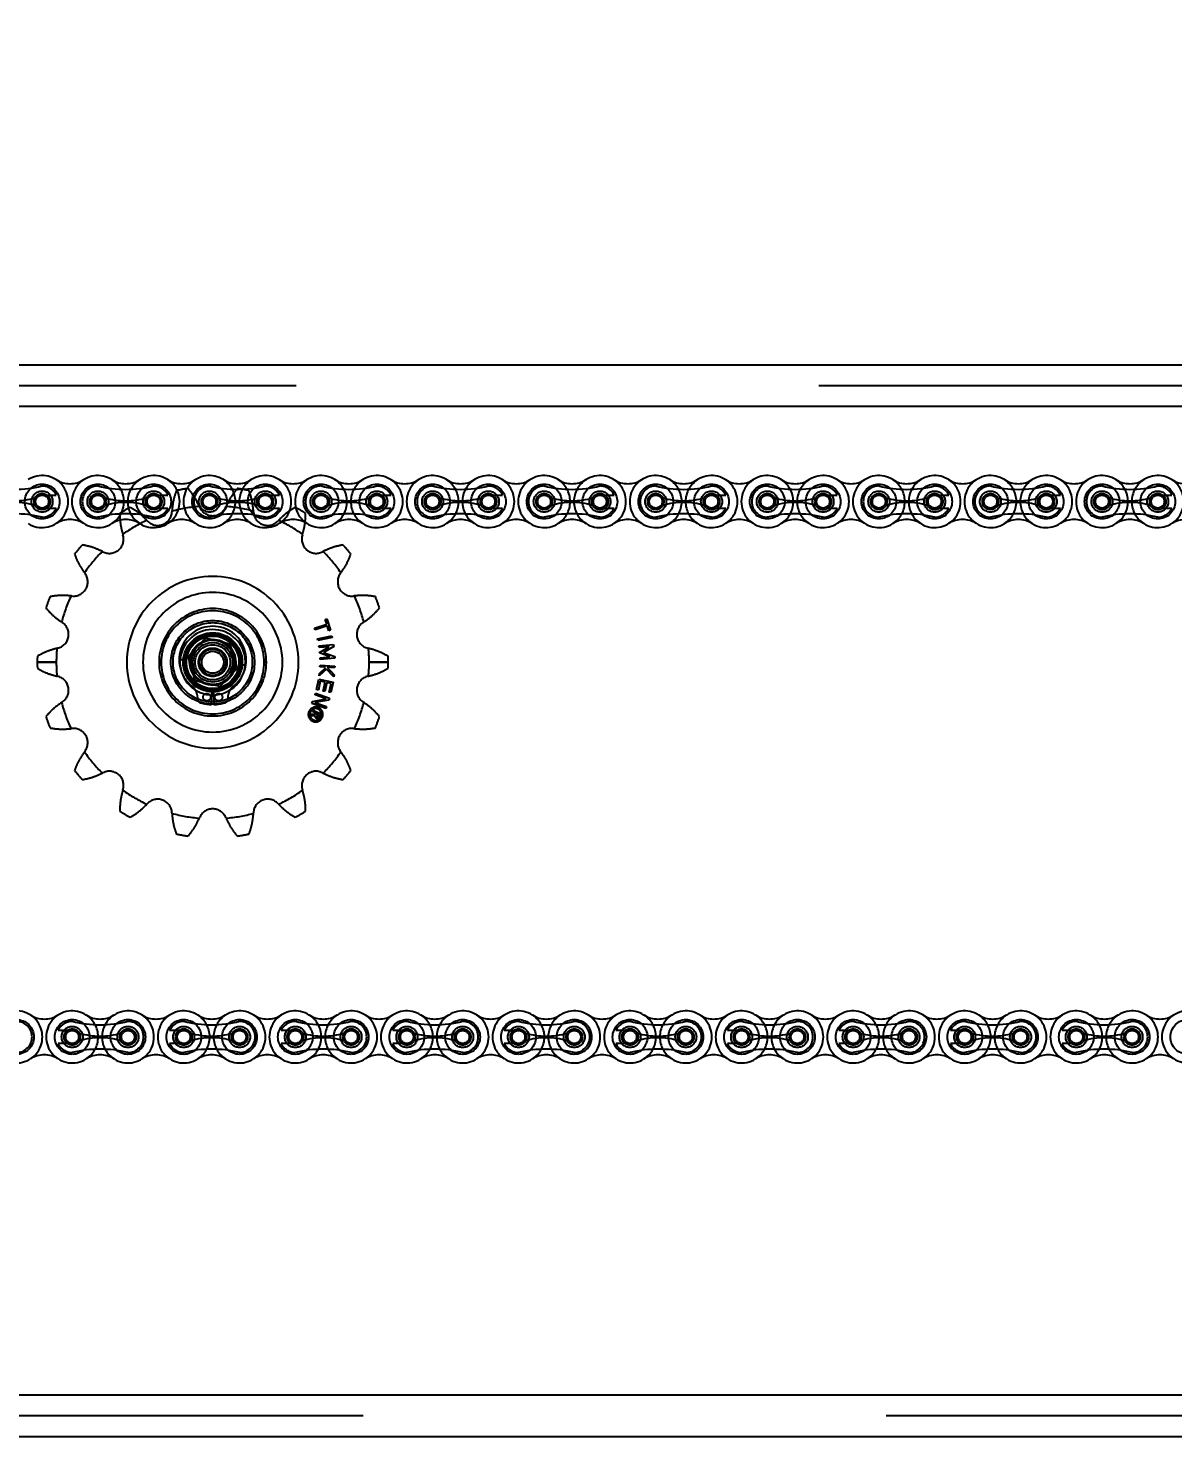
# Model space of a CAD drawing. Header units: metres. Extents: x 0 to 63075, y 0 to 44550.
# Drawn here: x 38460 to 38720.6, y 35022.3 to 35342.9 of the extents above; entities that cross this region are included whole.
import ezdxf

# ---------------------------------------------------------------- set-up
doc = ezdxf.new("R2010")
doc.units = ezdxf.units.M
doc.header["$LTSCALE"] = 75
doc.linetypes.add('HIDDEN2', pattern=[4.7625, 3.175, -1.5875])
for name, color, linetype in [('18_COTAS', 7, 'Continuous'), ('SDM', 7, 'Continuous'), ('SL4', 4, 'Continuous'), ('ST1', 7, 'HIDDEN2')]:
    doc.layers.add(name, color=color, linetype=linetype)
doc.styles.add('ROMANS', font='ROMANS.SHX')
doc.dimstyles.new('75___1-75', dxfattribs={"dimscale": 75, "dimtxt": 2.5, "dimasz": 2, "dimexe": 1.5, "dimexo": 1, "dimgap": 0.5, "dimtad": 1, "dimdec": 0, "dimzin": 12, "dimtxsty": 'ROMANS', "dimcen": 0, "dimclrd": 256, "dimclre": 256, "dimclrt": 3, "dimazin": 3, "dimtfac": 1, "dimtdec": 0, "dimtmove": 0, "dimatfit": 0, "dimfxl": 1, "dimlwd": -1, "dimlwe": -1, "dimarcsym": 0})

# ---------------------------------------------------------------- blocks, each defined once
blk = doc.blocks.new('*D31')
at = {"layer": 'Defpoints', "color": 0, "transparency": 16777216}
for p in [(37273.13, 35690.51), (37273.13, 35271.03), (41947.61, 35271.03)]:
    blk.add_point(p, dxfattribs=at)
at = {"layer": 'SDM', "transparency": 16777216}
for p, q in [((37273.13, 35346.03), (37273.13, 35803.01)), ((41947.61, 35346.03), (41947.61, 35803.01)), ((41797.61, 35690.51), (37423.13, 35690.51))]:
    blk.add_line(p, q, dxfattribs=at)
for points in [[(37423.13, 35715.51), (37423.13, 35665.51), (37273.13, 35690.51)], [(41797.61, 35715.51), (41797.61, 35665.51), (41947.61, 35690.51)]]:
    blk.add_solid(points, dxfattribs=at)
at = {"layer": 'SDM', "color": 3, "transparency": 16777216, "insert": (39610.37, 35821.76), "char_height": 187.5, "attachment_point": 5, "style": 'ROMANS'}
blk.add_mtext('4674', dxfattribs=at)
blk = doc.blocks.new('*D32')
at = {"layer": '18_COTAS', "transparency": 16777216}
for p, q in [((37273.13, 35346.03), (37273.13, 36814.27)), ((39025.01, 36776.77), (39025.01, 36814.27)), ((37423.13, 36701.77), (38875.01, 36701.77))]:
    blk.add_line(p, q, dxfattribs=at)
for points in [[(37423.13, 36726.77), (37423.13, 36676.77), (37273.13, 36701.77)], [(38875.01, 36726.77), (38875.01, 36676.77), (39025.01, 36701.77)]]:
    blk.add_solid(points, dxfattribs=at)
at = {"layer": 'Defpoints', "color": 0, "transparency": 16777216}
for p in [(39025.01, 36701.77), (39025.01, 36701.77), (37273.13, 35271.03)]:
    blk.add_point(p, dxfattribs=at)
at = {"layer": '18_COTAS', "color": 3, "transparency": 16777216, "insert": (38149.07, 36833.02), "char_height": 187.5, "attachment_point": 5, "style": 'ROMANS'}
blk.add_mtext('1752', dxfattribs=at)
blk = doc.blocks.new('A$C6e6623c1')
at = {"layer": 'SL4'}
for p, q in [((1009.76, 1725.35), (2334.74, 1725.35)), ((2334.74, 1715.82), (1009.76, 1715.82)), ((1223.31, 1658.97), (1225.3, 1661.07)), ((1227.29, 1663.16), (1230.09, 1662.48)), ((1234.53, 1656.27), (1232.54, 1654.17)), ((1230.55, 1652.08), (1227.75, 1652.76)), ((1057.26, 1490.87), (2287.24, 1490.87)), ((2287.24, 1481.35), (1057.26, 1481.35))]:
    blk.add_line(p, q, dxfattribs=at)
for radius in [6, 3, 2.5]:
    blk.add_circle((1228.92, 1657.62), radius, dxfattribs=at)
for start, end in [(136.4384, 196.4384), (76.4384, 136.4384), (16.4384, 76.4384), (316.4384, 16.4384), (196.4384, 256.4384), (256.4384, 316.4384)]:
    blk.add_arc((1228.92, 1657.62), 5, start, end, dxfattribs=at)
for points, knots in [([(1225.3, 1661.07), (1225.34, 1661.12), (1226.02, 1661.82), (1226.67, 1662.51), (1227.29, 1663.16)], [0, 0, 0, 0, 0.070201, 1, 1, 1, 1]), ([(1230.09, 1662.48), (1230.16, 1662.46), (1231.11, 1662.24), (1232.04, 1662.01), (1232.9, 1661.8)], [0, 0, 0, 0, 0.070201, 1, 1, 1, 1]), ([(1233.72, 1659.03), (1233.64, 1659.29), (1233.36, 1660.22), (1233.1, 1661.14), (1232.9, 1661.8)], [0, 0, 0, 0, 0.268634, 1, 1, 1, 1]), ([(1224.12, 1656.21), (1224.05, 1656.46), (1223.77, 1657.39), (1223.5, 1658.31), (1223.31, 1658.97)], [0, 0, 0, 0, 0.268634, 1, 1, 1, 1]), ([(1234.53, 1656.27), (1234.46, 1656.5), (1234.2, 1657.4), (1233.92, 1658.34), (1233.72, 1659.03)], [0, 0, 0, 0, 0.257551, 1, 1, 1, 1]), ([(1224.94, 1653.44), (1224.87, 1653.67), (1224.61, 1654.57), (1224.33, 1655.51), (1224.12, 1656.21)], [0, 0, 0, 0, 0.257551, 1, 1, 1, 1]), ([(1227.75, 1652.76), (1227.68, 1652.78), (1226.73, 1653), (1225.8, 1653.23), (1224.94, 1653.44)], [0, 0, 0, 0, 0.070201, 1, 1, 1, 1]), ([(1232.54, 1654.17), (1232.5, 1654.12), (1231.82, 1653.42), (1231.17, 1652.73), (1230.55, 1652.08)], [0, 0, 0, 0, 0.070201, 1, 1, 1, 1])]:
    blk.add_open_spline(points, degree=3, knots=knots, dxfattribs=at)
at = {"layer": 'ST1'}
for p, q in [((1009.76, 1720.59), (2334.74, 1720.59)), ((2334.74, 1715.82), (1009.76, 1715.82)), ((1191.18, 1695.67), (1193.31, 1695.67)), ((1191.18, 1692.71), (1193.31, 1692.71)), ((1216.58, 1695.67), (1218.71, 1695.67)), ((1216.58, 1692.71), (1218.71, 1692.71)), ((1241.98, 1695.67), (1244.11, 1695.67)), ((1241.98, 1692.71), (1244.11, 1692.71)), ((1267.38, 1695.67), (1269.51, 1695.67)), ((1267.38, 1692.71), (1269.51, 1692.71)), ((1292.78, 1695.67), (1294.91, 1695.67)), ((1292.78, 1692.71), (1294.91, 1692.71)), ((1318.18, 1695.67), (1320.31, 1695.67)), ((1318.18, 1692.71), (1320.31, 1692.71)), ((1343.58, 1695.67), (1345.71, 1695.67)), ((1343.58, 1692.71), (1345.71, 1692.71)), ((1368.98, 1695.67), (1371.11, 1695.67)), ((1368.98, 1692.71), (1371.11, 1692.71)), ((1394.38, 1695.67), (1396.51, 1695.67)), ((1394.38, 1692.71), (1396.51, 1692.71)), ((1419.78, 1695.67), (1421.91, 1695.67)), ((1419.78, 1692.71), (1421.91, 1692.71)), ((1445.18, 1695.67), (1447.31, 1695.67)), ((1445.18, 1692.71), (1447.31, 1692.71)), ((1254.52, 1667.39), (1254.91, 1667.52)), ((1254.88, 1666.28), (1254.52, 1667.39)), ((1254.91, 1667.52), (1255.75, 1664.92)), ((1252.09, 1665.37), (1254.88, 1666.28)), ((1252.21, 1664.99), (1252.09, 1665.37)), ((1255, 1665.9), (1252.21, 1664.99)), ((1255.36, 1664.79), (1255, 1665.9)), ((1255.75, 1664.92), (1255.36, 1664.79)), ((1252.77, 1662.94), (1256.04, 1663.64)), ((1252.85, 1662.54), (1252.77, 1662.94)), ((1256.12, 1663.24), (1252.85, 1662.54)), ((1253.11, 1661.36), (1256.45, 1661.65)), ((1253.15, 1660.96), (1253.11, 1661.36)), ((1255.41, 1661.16), (1253.15, 1660.96)), ((1253.25, 1659.82), (1255.41, 1661.16)), ((1256.48, 1661.25), (1254.14, 1659.87)), ((1256.04, 1663.64), (1256.12, 1663.24)), ((1256.45, 1661.65), (1256.48, 1661.25)), ((1193.31, 1657.62), (1188.98, 1657.62)), ((1188.98, 1657.62), (1193.31, 1657.62)), ((1188.98, 1657.62), (1193.31, 1657.62)), ((1193.31, 1657.62), (1188.98, 1657.62)), ((1216.7, 1657.62), (1217.19, 1657.62)), ((1217.19, 1657.62), (1216.7, 1657.62)), ((1217.19, 1657.62), (1216.7, 1657.62)), ((1216.7, 1657.62), (1217.19, 1657.62)), ((1222.47, 1658.18), (1221.5, 1658.27)), ((1221.5, 1658.27), (1222.47, 1658.18)), ((1221.5, 1658.27), (1222.47, 1658.18)), ((1222.47, 1658.18), (1221.5, 1658.27)), ((1240.65, 1657.62), (1241.13, 1657.62)), ((1241.13, 1657.62), (1240.65, 1657.62)), ((1241.13, 1657.62), (1240.65, 1657.62)), ((1240.65, 1657.62), (1241.13, 1657.62)), ((1253.25, 1659.77), (1253.25, 1659.82)), ((1255.62, 1658.84), (1253.25, 1659.77)), ((1253.36, 1658.64), (1255.62, 1658.84)), ((1253.39, 1658.24), (1253.36, 1658.64)), ((1256.72, 1658.54), (1253.39, 1658.24)), ((1254.14, 1659.87), (1256.69, 1658.93)), ((1256.69, 1658.93), (1256.72, 1658.54)), ((1268.86, 1657.62), (1264.53, 1657.62)), ((1264.53, 1657.62), (1268.86, 1657.62)), ((1264.53, 1657.62), (1268.86, 1657.62)), ((1268.86, 1657.62), (1264.53, 1657.62)), ((1236.34, 1656.97), (1235.37, 1657.06)), ((1235.37, 1657.06), (1236.34, 1656.97)), ((1235.37, 1657.06), (1236.34, 1656.97)), ((1236.34, 1656.97), (1235.37, 1657.06)), ((1254.86, 1656.07), (1253.19, 1654.55)), ((1253.19, 1654.55), (1253.23, 1655.05)), ((1253.23, 1655.05), (1254.63, 1656.32)), ((1253.34, 1656.6), (1253.37, 1657)), ((1254.44, 1656.52), (1253.34, 1656.6)), ((1253.37, 1657), (1256.71, 1656.75)), ((1254.63, 1656.32), (1254.44, 1656.52)), ((1256.52, 1654.3), (1254.86, 1656.07)), ((1254.98, 1656.48), (1256.56, 1654.8)), ((1256.68, 1656.35), (1254.98, 1656.48)), ((1256.56, 1654.8), (1256.52, 1654.3)), ((1256.71, 1656.75), (1256.68, 1656.35)), ((1228.67, 1648.02), (1228.76, 1651.42)), ((1229.08, 1651.42), (1229.17, 1648.02)), ((1252.58, 1651.4), (1253.08, 1653.8)), ((1252.98, 1651.31), (1252.58, 1651.4)), ((1253.4, 1653.33), (1252.98, 1651.31)), ((1253.08, 1653.8), (1256.36, 1653.12)), ((1254.5, 1653.09), (1253.4, 1653.33)), ((1254.08, 1651.08), (1254.5, 1653.09)), ((1254.48, 1651), (1254.08, 1651.08)), ((1254.9, 1653.01), (1254.48, 1651)), ((1255.87, 1652.81), (1254.9, 1653.01)), ((1255.45, 1650.79), (1255.87, 1652.81)), ((1256.36, 1653.12), (1255.85, 1650.71)), ((1225.32, 1650.42), (1225.5, 1649.09)), ((1232.34, 1649.09), (1232.52, 1650.42)), ((1251.52, 1648.26), (1251.67, 1648.69)), ((1254.67, 1647.14), (1251.52, 1648.26)), ((1251.67, 1648.69), (1254.75, 1649.29)), ((1255.34, 1649.01), (1252.2, 1648.45)), ((1252.2, 1648.45), (1254.81, 1647.52)), ((1252.21, 1650.2), (1252.35, 1650.58)), ((1254.75, 1649.29), (1252.21, 1650.2)), ((1252.35, 1650.58), (1255.5, 1649.45)), ((1255.5, 1649.45), (1255.34, 1649.01)), ((1255.85, 1650.71), (1255.45, 1650.79)), ((1251.12, 1645.45), (1251.29, 1645.81)), ((1252.15, 1645.47), (1251.12, 1645.45)), ((1251.29, 1645.81), (1252.27, 1645.83)), ((1251.62, 1646.43), (1251.76, 1646.73)), ((1252.38, 1646.07), (1251.62, 1646.43)), ((1251.76, 1646.73), (1253.53, 1645.89)), ((1252.27, 1645.83), (1252.38, 1646.07)), ((1252.6, 1645.23), (1252.46, 1644.94)), ((1252.47, 1644.94), (1252.6, 1645.22)), ((1252.67, 1645.95), (1252.48, 1645.55)), ((1253.12, 1645.74), (1252.67, 1645.95)), ((1252.93, 1645.35), (1253.12, 1645.74)), ((1253.53, 1645.89), (1253.22, 1645.24)), ((1254.81, 1647.52), (1254.67, 1647.14)), ((1195.82, 1573.83), (1193.7, 1573.83)), ((1195.82, 1570.88), (1193.7, 1570.88)), ((1221.22, 1573.83), (1219.1, 1573.83)), ((1221.22, 1570.88), (1219.1, 1570.88)), ((1246.62, 1573.83), (1244.5, 1573.83)), ((1246.62, 1570.88), (1244.5, 1570.88)), ((1272.02, 1573.83), (1269.9, 1573.83)), ((1272.02, 1570.88), (1269.9, 1570.88)), ((1297.42, 1573.83), (1295.3, 1573.83)), ((1297.42, 1570.88), (1295.3, 1570.88)), ((1322.82, 1573.83), (1320.7, 1573.83)), ((1322.82, 1570.88), (1320.7, 1570.88)), ((1348.22, 1573.83), (1346.1, 1573.83)), ((1348.22, 1570.88), (1346.1, 1570.88)), ((1373.62, 1573.83), (1371.5, 1573.83)), ((1373.62, 1570.88), (1371.5, 1570.88)), ((1399.02, 1573.83), (1396.9, 1573.83)), ((1399.02, 1570.88), (1396.9, 1570.88)), ((1424.42, 1573.83), (1422.3, 1573.83)), ((1424.42, 1570.88), (1422.3, 1570.88)), ((1009.76, 1490.87), (2334.74, 1490.87)), ((2334.74, 1486.11), (1009.76, 1486.11))]:
    blk.add_line(p, q, dxfattribs=at)
for centre, radius in [((1190.08, 1694.19), 3.96), ((1190.08, 1694.19), 2.4), ((1190.08, 1694.19), 1.84), ((1202.78, 1694.19), 3.96), ((1202.78, 1694.19), 2.4), ((1202.78, 1694.19), 1.85), ((1215.48, 1694.19), 3.96), ((1215.48, 1694.19), 2.4), ((1215.48, 1694.19), 1.84), ((1228.18, 1694.19), 3.96), ((1228.18, 1694.19), 2.4), ((1228.18, 1694.19), 1.84), ((1240.88, 1694.19), 3.96), ((1240.88, 1694.19), 2.4), ((1240.88, 1694.19), 1.84), ((1253.58, 1694.19), 3.96), ((1253.58, 1694.19), 2.4), ((1253.58, 1694.19), 1.84), ((1266.28, 1694.19), 3.96), ((1266.28, 1694.19), 2.4), ((1266.28, 1694.19), 1.84), ((1278.98, 1694.19), 3.96), ((1278.98, 1694.19), 2.4), ((1278.98, 1694.19), 1.85), ((1291.68, 1694.19), 3.96), ((1291.68, 1694.19), 2.4), ((1291.68, 1694.19), 1.84), ((1304.38, 1694.19), 3.96), ((1304.38, 1694.19), 2.4), ((1304.38, 1694.19), 1.84), ((1317.08, 1694.19), 3.96), ((1317.08, 1694.19), 2.4), ((1317.08, 1694.19), 1.85), ((1329.78, 1694.19), 3.96), ((1329.78, 1694.19), 2.4), ((1329.78, 1694.19), 1.84), ((1342.48, 1694.19), 3.96), ((1342.48, 1694.19), 2.4), ((1342.48, 1694.19), 1.85), ((1355.18, 1694.19), 3.96), ((1355.18, 1694.19), 2.4), ((1355.18, 1694.19), 1.84), ((1367.88, 1694.19), 3.96), ((1367.88, 1694.19), 2.4), ((1367.88, 1694.19), 1.85), ((1380.58, 1694.19), 3.96), ((1380.58, 1694.19), 2.4), ((1380.58, 1694.19), 1.84), ((1393.28, 1694.19), 3.96), ((1393.28, 1694.19), 2.4), ((1393.28, 1694.19), 1.85), ((1405.98, 1694.19), 3.96), ((1405.98, 1694.19), 2.4), ((1405.98, 1694.19), 1.84), ((1418.68, 1694.19), 3.96), ((1418.68, 1694.19), 2.4), ((1418.68, 1694.19), 1.85), ((1431.38, 1694.19), 3.96), ((1431.38, 1694.19), 2.4), ((1431.38, 1694.19), 1.85), ((1444.08, 1694.19), 3.96), ((1444.08, 1694.19), 2.4), ((1444.08, 1694.19), 1.85), ((1190.08, 1694.19), 1.48), ((1202.78, 1694.19), 1.48), ((1215.48, 1694.19), 1.48), ((1228.18, 1694.19), 1.48), ((1240.88, 1694.19), 1.48), ((1253.58, 1694.19), 1.48), ((1266.28, 1694.19), 1.48), ((1278.98, 1694.19), 1.48), ((1291.68, 1694.19), 1.48), ((1304.38, 1694.19), 1.48), ((1317.08, 1694.19), 1.48), ((1329.78, 1694.19), 1.48), ((1342.48, 1694.19), 1.48), ((1355.18, 1694.19), 1.48), ((1367.88, 1694.19), 1.48), ((1380.58, 1694.19), 1.48), ((1393.28, 1694.19), 1.48), ((1405.98, 1694.19), 1.48), ((1418.68, 1694.19), 1.48), ((1431.38, 1694.19), 1.48), ((1444.08, 1694.19), 1.48), ((1228.92, 1657.62), 9.52), ((1228.92, 1657.62), 9.02), ((1228.92, 1657.62), 6.73), ((1228.92, 1657.62), 6.73), ((1228.92, 1657.62), 6.48), ((1228.92, 1657.62), 6.2), ((1228.92, 1657.62), 5.98), ((1228.92, 1657.62), 5.25), ((1228.92, 1657.62), 5.25), ((1228.92, 1657.62), 4.5), ((1228.92, 1657.62), 4), ((1228.92, 1657.62), 3.25), ((1228.92, 1657.62), 3.25), ((1228.92, 1657.62), 3.2), ((1227.57, 1649.68), 0.85), ((1230.27, 1649.68), 0.85), ((1184.23, 1572.35), 3.96), ((1196.93, 1572.35), 3.96), ((1196.93, 1572.35), 2.4), ((1196.93, 1572.35), 1.84), ((1209.63, 1572.35), 3.96), ((1209.63, 1572.35), 2.4), ((1209.63, 1572.35), 1.85), ((1222.33, 1572.35), 3.96), ((1222.33, 1572.35), 2.4), ((1222.33, 1572.35), 1.85), ((1235.03, 1572.35), 3.96), ((1235.03, 1572.35), 2.4), ((1235.03, 1572.35), 1.84), ((1247.73, 1572.35), 3.96), ((1247.73, 1572.35), 2.4), ((1247.73, 1572.35), 1.84), ((1260.43, 1572.35), 3.96), ((1260.43, 1572.35), 2.4), ((1260.43, 1572.35), 1.85), ((1273.13, 1572.35), 3.96), ((1273.13, 1572.35), 2.4), ((1273.13, 1572.35), 1.85), ((1285.83, 1572.35), 3.96), ((1285.83, 1572.35), 2.4), ((1285.83, 1572.35), 1.85), ((1298.53, 1572.35), 3.96), ((1298.53, 1572.35), 2.4), ((1298.53, 1572.35), 1.84), ((1311.23, 1572.35), 3.96), ((1311.23, 1572.35), 2.4), ((1311.23, 1572.35), 1.84), ((1323.93, 1572.35), 3.96), ((1323.93, 1572.35), 2.4), ((1323.93, 1572.35), 1.85), ((1336.63, 1572.35), 3.96), ((1336.63, 1572.35), 2.4), ((1336.63, 1572.35), 1.85), ((1349.33, 1572.35), 3.96), ((1349.33, 1572.35), 2.4), ((1349.33, 1572.35), 1.84), ((1362.03, 1572.35), 3.96), ((1362.03, 1572.35), 2.4), ((1362.03, 1572.35), 1.84), ((1374.73, 1572.35), 3.96), ((1374.73, 1572.35), 2.4), ((1374.73, 1572.35), 1.84), ((1387.43, 1572.35), 3.96), ((1387.43, 1572.35), 2.4), ((1387.43, 1572.35), 1.85), ((1400.13, 1572.35), 3.96), ((1400.13, 1572.35), 2.4), ((1400.13, 1572.35), 1.85), ((1412.83, 1572.35), 3.96), ((1412.83, 1572.35), 2.4), ((1412.83, 1572.35), 1.84), ((1425.53, 1572.35), 3.96), ((1425.53, 1572.35), 2.4), ((1425.53, 1572.35), 1.84), ((1438.23, 1572.35), 3.96), ((1438.23, 1572.35), 2.4), ((1438.23, 1572.35), 1.85), ((1450.93, 1572.35), 3.96), ((1196.93, 1572.35), 1.48), ((1209.63, 1572.35), 1.48), ((1222.33, 1572.35), 1.48), ((1235.03, 1572.35), 1.48), ((1247.73, 1572.35), 1.48), ((1260.43, 1572.35), 1.48), ((1273.13, 1572.35), 1.48), ((1285.83, 1572.35), 1.48), ((1298.53, 1572.35), 1.48), ((1311.23, 1572.35), 1.48), ((1323.93, 1572.35), 1.48), ((1336.63, 1572.35), 1.48), ((1349.33, 1572.35), 1.48), ((1362.03, 1572.35), 1.48), ((1374.73, 1572.35), 1.48), ((1387.43, 1572.35), 1.48), ((1400.13, 1572.35), 1.48), ((1412.83, 1572.35), 1.48), ((1425.53, 1572.35), 1.48), ((1438.23, 1572.35), 1.48)]:
    blk.add_circle(centre, radius, dxfattribs=at)
for centre, radius, start, end in [((1190.08, 1694.19), 5.92, 237.5667, 122.4333), ((1196.43, 1704.18), 5.92, 237.5667, 302.4333), ((1202.78, 1694.19), 5.92, 57.5667, 302.4333), ((1209.13, 1704.18), 5.92, 237.5667, 302.4333), ((1202.78, 1694.19), 5.92, 302.4332, 57.5668), ((1215.48, 1694.19), 5.92, 122.4332, 237.5668), ((1215.48, 1694.19), 5.92, 237.5667, 122.4333), ((1221.83, 1704.18), 5.92, 237.5667, 302.4333), ((1228.18, 1694.19), 5.92, 57.5667, 302.4333), ((1234.53, 1704.18), 5.92, 237.5667, 302.4333), ((1228.18, 1694.19), 5.92, 302.4332, 57.5668), ((1240.88, 1694.19), 5.92, 122.4332, 237.5668), ((1240.88, 1694.19), 5.92, 237.5667, 122.4333), ((1247.23, 1704.18), 5.92, 237.5667, 302.4333), ((1253.58, 1694.19), 5.92, 57.5667, 302.4333), ((1259.93, 1704.18), 5.92, 237.5667, 302.4333), ((1253.58, 1694.19), 5.92, 302.4332, 57.5668), ((1266.28, 1694.19), 5.92, 122.4332, 237.5668), ((1266.28, 1694.19), 5.92, 237.5667, 122.4333), ((1272.63, 1704.18), 5.92, 237.5667, 302.4333), ((1278.98, 1694.19), 5.92, 57.5667, 302.4333), ((1285.33, 1704.18), 5.92, 237.5667, 302.4333), ((1278.98, 1694.19), 5.92, 302.4332, 57.5668), ((1291.68, 1694.19), 5.92, 122.4332, 237.5668), ((1291.68, 1694.19), 5.92, 237.5667, 122.4333), ((1298.03, 1704.18), 5.92, 237.5667, 302.4333), ((1304.38, 1694.19), 5.92, 57.5667, 302.4333), ((1310.73, 1704.18), 5.92, 237.5667, 302.4333), ((1304.38, 1694.19), 5.92, 302.4332, 57.5668), ((1317.08, 1694.19), 5.92, 122.4332, 237.5668), ((1317.08, 1694.19), 5.92, 237.5667, 122.4333), ((1323.43, 1704.18), 5.92, 237.5667, 302.4333), ((1329.78, 1694.19), 5.92, 57.5667, 302.4333), ((1336.13, 1704.18), 5.92, 237.5667, 302.4333), ((1329.78, 1694.19), 5.92, 302.4332, 57.5668), ((1342.48, 1694.19), 5.92, 122.4332, 237.5668), ((1342.48, 1694.19), 5.92, 237.5667, 122.4333), ((1348.83, 1704.18), 5.92, 237.5667, 302.4333), ((1355.18, 1694.19), 5.92, 57.5667, 302.4333), ((1361.53, 1704.18), 5.92, 237.5667, 302.4333), ((1355.18, 1694.19), 5.92, 302.4332, 57.5668), ((1367.88, 1694.19), 5.92, 122.4332, 237.5668), ((1367.88, 1694.19), 5.92, 237.5667, 122.4333), ((1374.23, 1704.18), 5.92, 237.5667, 302.4333), ((1380.58, 1694.19), 5.92, 57.5667, 302.4333), ((1386.93, 1704.18), 5.92, 237.5667, 302.4333), ((1380.58, 1694.19), 5.92, 302.4332, 57.5668), ((1393.28, 1694.19), 5.92, 122.4332, 237.5668), ((1393.28, 1694.19), 5.92, 237.5667, 122.4333), ((1399.63, 1704.18), 5.92, 237.5667, 302.4333), ((1405.98, 1694.19), 5.92, 57.5667, 302.4333), ((1412.33, 1704.18), 5.92, 237.5667, 302.4333), ((1405.98, 1694.19), 5.92, 302.4332, 57.5668), ((1418.68, 1694.19), 5.92, 122.4332, 237.5668), ((1418.68, 1694.19), 5.92, 237.5667, 122.4333), ((1425.03, 1704.18), 5.92, 237.5667, 302.4333), ((1431.38, 1694.19), 5.92, 57.5667, 302.4333), ((1437.73, 1704.18), 5.92, 237.5667, 302.4333), ((1431.38, 1694.19), 5.92, 302.4332, 57.5668), ((1444.08, 1694.19), 5.92, 122.4332, 237.5668), ((1444.08, 1694.19), 5.92, 237.5667, 122.4333), ((1450.43, 1704.18), 5.92, 237.5667, 302.4333), ((1183.73, 1723.29), 26.32, 256.0401, 283.9599), ((1190.08, 1694.19), 3.55, 24.5534, 90), ((1202.78, 1694.19), 3.55, 90, 270), ((1209.13, 1723.29), 26.32, 256.0401, 283.9599), ((1215.48, 1694.19), 3.55, 24.5534, 90), ((1228.92, 1657.62), 39.94, 98.032, 101.968), ((1228.18, 1694.19), 3.55, 90, 270), ((1234.53, 1723.29), 26.32, 256.0401, 283.9599), ((1228.92, 1657.62), 39.94, 78.032, 81.968), ((1240.88, 1694.19), 3.55, 24.5534, 90), ((1253.58, 1694.19), 3.55, 90, 270), ((1259.93, 1723.29), 26.32, 256.0401, 283.9599), ((1266.28, 1694.19), 3.55, 24.5534, 90), ((1278.98, 1694.19), 3.55, 90, 270), ((1285.33, 1723.29), 26.32, 256.0401, 283.9599), ((1291.68, 1694.19), 3.55, 24.5534, 90), ((1304.38, 1694.19), 3.55, 90, 270), ((1310.73, 1723.29), 26.32, 256.0401, 283.9599), ((1317.08, 1694.19), 3.55, 24.5534, 90), ((1329.78, 1694.19), 3.55, 90, 270), ((1336.13, 1723.29), 26.32, 256.0401, 283.9599), ((1342.48, 1694.19), 3.55, 24.5534, 90), ((1355.18, 1694.19), 3.55, 90, 270), ((1361.53, 1723.29), 26.32, 256.0401, 283.9599), ((1367.88, 1694.19), 3.55, 24.5534, 90), ((1380.58, 1694.19), 3.55, 90, 270), ((1386.93, 1723.29), 26.32, 256.0401, 283.9599), ((1393.28, 1694.19), 3.55, 24.5534, 90), ((1405.98, 1694.19), 3.55, 90, 270), ((1412.33, 1723.29), 26.32, 256.0401, 283.9599), ((1418.68, 1694.19), 3.55, 24.5534, 90), ((1431.38, 1694.19), 3.55, 90, 270), ((1437.73, 1723.29), 26.32, 256.0401, 283.9599), ((1444.08, 1694.19), 3.55, 24.5534, 90), ((1183.73, 1710.54), 16.17, 252.993, 287.007), ((1183.73, 1677.84), 16.17, 72.993, 107.007), ((1190.08, 1694.19), 3.55, 270, 335.4466), ((1209.13, 1710.54), 16.17, 252.993, 287.007), ((1209.13, 1677.84), 16.17, 72.993, 107.007), ((1228.92, 1657.62), 39.94, 118.032, 121.968), ((1215.48, 1694.19), 3.55, 270, 335.4466), ((1228.92, 1657.62), 35.61, 94.9007, 105.0993), ((1228.92, 1657.62), 35.61, 94.9007, 105.0993), ((1228.92, 1657.62), 35.61, 94.9007, 105.0993), ((1228.92, 1657.62), 35.61, 94.9007, 105.0993), ((1211.71, 1687.09), 15.39, 22.5, 22.9823), ((1228.92, 1694.22), 3.24, 202.5, 337.5), ((1234.53, 1710.54), 16.17, 252.993, 287.007), ((1234.53, 1677.84), 16.17, 72.993, 107.007), ((1246.13, 1687.09), 15.39, 157.0177, 157.5), ((1228.92, 1657.62), 35.61, 74.9007, 85.0993), ((1228.92, 1657.62), 35.61, 74.9007, 85.0993), ((1228.92, 1657.62), 35.61, 74.9007, 85.0993), ((1228.92, 1657.62), 35.61, 74.9007, 85.0993), ((1240.88, 1694.19), 3.55, 270, 335.4466), ((1228.92, 1657.62), 39.94, 58.032, 61.968), ((1259.93, 1710.54), 16.17, 252.993, 287.007), ((1259.93, 1677.84), 16.17, 72.993, 107.007), ((1266.28, 1694.19), 3.55, 270, 335.4466), ((1285.33, 1710.54), 16.17, 252.993, 287.007), ((1285.33, 1677.84), 16.17, 72.993, 107.007), ((1291.68, 1694.19), 3.55, 270, 335.4466), ((1310.73, 1710.54), 16.17, 252.993, 287.007), ((1310.73, 1677.84), 16.17, 72.993, 107.007), ((1317.08, 1694.19), 3.55, 270, 335.4466), ((1336.13, 1710.54), 16.17, 252.993, 287.007), ((1336.13, 1677.84), 16.17, 72.993, 107.007), ((1342.48, 1694.19), 3.55, 270, 335.4466), ((1361.53, 1710.54), 16.17, 252.993, 287.007), ((1361.53, 1677.84), 16.17, 72.993, 107.007), ((1367.88, 1694.19), 3.55, 270, 335.4466), ((1386.93, 1710.54), 16.17, 252.993, 287.007), ((1386.93, 1677.84), 16.17, 72.993, 107.007), ((1393.28, 1694.19), 3.55, 270, 335.4466), ((1412.33, 1710.54), 16.17, 252.993, 287.007), ((1412.33, 1677.84), 16.17, 72.993, 107.007), ((1418.68, 1694.19), 3.55, 270, 335.4466), ((1437.73, 1710.54), 16.17, 252.993, 287.007), ((1437.73, 1677.84), 16.17, 72.993, 107.007), ((1444.08, 1694.19), 3.55, 270, 335.4466), ((1183.73, 1665.09), 26.32, 76.0401, 103.9599), ((1196.43, 1684.2), 5.92, 57.5667, 122.4333), ((1209.13, 1665.09), 26.32, 76.0401, 103.9599), ((1209.13, 1684.2), 5.92, 57.5667, 122.4333), ((1228.92, 1657.62), 35.61, 114.9007, 125.0993), ((1228.92, 1657.62), 35.61, 114.9007, 125.0993), ((1228.92, 1657.62), 35.61, 114.9007, 125.0993), ((1228.92, 1657.62), 35.61, 114.9007, 125.0993), ((1202.67, 1679.42), 15.39, 42.5, 42.9823), ((1216.4, 1692.01), 3.24, 222.5, 357.5), ((1221.83, 1684.2), 5.92, 57.5667, 122.4333), ((1235.01, 1691.2), 15.39, 177.0177, 177.5), ((1234.53, 1665.09), 26.32, 76.0401, 103.9599), ((1234.53, 1684.2), 5.92, 57.5667, 122.4333), ((1222.83, 1691.2), 15.39, 2.5, 2.9823), ((1241.44, 1692.01), 3.24, 182.5, 317.5), ((1255.17, 1679.42), 15.39, 137.0177, 137.5), ((1228.92, 1657.62), 35.61, 54.9007, 65.0993), ((1228.92, 1657.62), 35.61, 54.9007, 65.0993), ((1228.92, 1657.62), 35.61, 54.9007, 65.0993), ((1228.92, 1657.62), 35.61, 54.9007, 65.0993), ((1247.23, 1684.2), 5.92, 57.5667, 122.4333), ((1259.93, 1665.09), 26.32, 76.0401, 103.9599), ((1259.93, 1684.2), 5.92, 57.5667, 122.4333), ((1272.63, 1684.2), 5.92, 57.5667, 122.4333), ((1285.33, 1665.09), 26.32, 76.0401, 103.9599), ((1285.33, 1684.2), 5.92, 57.5667, 122.4333), ((1298.03, 1684.2), 5.92, 57.5667, 122.4333), ((1310.73, 1665.09), 26.32, 76.0401, 103.9599), ((1310.73, 1684.2), 5.92, 57.5667, 122.4333), ((1323.43, 1684.2), 5.92, 57.5667, 122.4333), ((1336.13, 1665.09), 26.32, 76.0401, 103.9599), ((1336.13, 1684.2), 5.92, 57.5667, 122.4333), ((1348.83, 1684.2), 5.92, 57.5667, 122.4333), ((1361.53, 1665.09), 26.32, 76.0401, 103.9599), ((1361.53, 1684.2), 5.92, 57.5667, 122.4333), ((1374.23, 1684.2), 5.92, 57.5667, 122.4333), ((1386.93, 1665.09), 26.32, 76.0401, 103.9599), ((1386.93, 1684.2), 5.92, 57.5667, 122.4333), ((1399.63, 1684.2), 5.92, 57.5667, 122.4333), ((1412.33, 1665.09), 26.32, 76.0401, 103.9599), ((1412.33, 1684.2), 5.92, 57.5667, 122.4333), ((1425.03, 1684.2), 5.92, 57.5667, 122.4333), ((1437.73, 1665.09), 26.32, 76.0401, 103.9599), ((1437.73, 1684.2), 5.92, 57.5667, 122.4333), ((1450.43, 1684.2), 5.92, 57.5667, 122.4333), ((1205.4, 1685.65), 3.24, 242.5, 17.5), ((1223.16, 1691.26), 15.39, 197.0177, 197.5), ((1252.44, 1685.65), 3.24, 162.5, 297.5), ((1234.68, 1691.26), 15.39, 342.5, 342.9823), ((1228.92, 1657.62), 39.94, 138.032, 141.968), ((1228.92, 1657.62), 39.94, 38.032, 41.968), ((1228.92, 1657.62), 35.61, 134.9007, 145.0993), ((1228.92, 1657.62), 35.61, 134.9007, 145.0993), ((1228.92, 1657.62), 35.61, 134.9007, 145.0993), ((1228.92, 1657.62), 35.61, 134.9007, 145.0993), ((1196.79, 1669.13), 15.39, 62.5, 62.9823), ((1261.05, 1669.13), 15.39, 117.0177, 117.5), ((1228.92, 1657.62), 35.61, 34.9007, 45.0993), ((1228.92, 1657.62), 35.61, 34.9007, 45.0993), ((1228.92, 1657.62), 35.61, 34.9007, 45.0993), ((1228.92, 1657.62), 35.61, 34.9007, 45.0993), ((1197.23, 1675.92), 3.24, 262.5, 37.5), ((1212, 1687.26), 15.39, 217.0177, 217.5), ((1228.92, 1657.62), 19.54, 0, 180), ((1260.61, 1675.92), 3.24, 142.5, 277.5), ((1245.84, 1687.26), 15.39, 322.5, 322.9823), ((1228.92, 1657.62), 15.88, 0, 180), ((1228.92, 1657.62), 39.94, 158.032, 161.968), ((1228.92, 1657.62), 35.61, 154.9007, 165.0993), ((1228.92, 1657.62), 35.61, 154.9007, 165.0993), ((1228.92, 1657.62), 35.61, 154.9007, 165.0993), ((1228.92, 1657.62), 35.61, 154.9007, 165.0993), ((1194.79, 1657.45), 15.39, 82.5, 82.9823), ((1263.05, 1657.45), 15.39, 97.0177, 97.5), ((1228.92, 1657.62), 35.61, 14.9007, 25.0993), ((1228.92, 1657.62), 35.61, 14.9007, 25.0993), ((1228.92, 1657.62), 35.61, 14.9007, 25.0993), ((1228.92, 1657.62), 35.61, 14.9007, 25.0993), ((1228.92, 1657.62), 39.94, 18.032, 21.968), ((1228.92, 1657.62), 12.22, 0, 180), ((1228.92, 1657.62), 11.73, 0, 180), ((1228.92, 1657.62), 11.73, 0, 180), ((1228.92, 1657.62), 11.73, 0, 180), ((1228.92, 1657.62), 11.73, 0, 180), ((1192.88, 1663.98), 3.24, 282.5, 57.5), ((1202.89, 1679.69), 15.39, 237.0177, 237.5), ((1228.92, 1658.18), 7.64, 306.5065, 233.4935), ((1228.92, 1657.62), 7.45, 355, 175), ((1228.92, 1657.62), 7.45, 355, 175), ((1228.92, 1657.62), 7.45, 355, 175), ((1228.92, 1657.62), 7.45, 355, 175), ((1264.96, 1663.98), 3.24, 122.5, 257.5), ((1254.95, 1679.69), 15.39, 302.5, 302.9823), ((1228.92, 1657.62), 35.61, 174.9007, 180), ((1228.92, 1657.62), 35.61, 174.9007, 180), ((1228.92, 1657.62), 35.61, 174.9007, 180), ((1228.92, 1657.62), 35.61, 174.9007, 180), ((1196.91, 1645.79), 15.39, 102.5, 102.9823), ((1228.92, 1657.62), 6.2, 271.4922, 268.5078), ((1260.93, 1645.79), 15.39, 77.0177, 77.5), ((1228.92, 1657.62), 35.61, 0, 5.0993), ((1228.92, 1657.62), 35.61, 0, 5.0993), ((1228.92, 1657.62), 35.61, 0, 5.0993), ((1228.92, 1657.62), 35.61, 0, 5.0993), ((1228.92, 1657.62), 39.94, 178.032, 180), ((1228.92, 1657.62), 39.94, 180, 181.968), ((1228.92, 1657.62), 35.61, 180, 185.0993), ((1228.92, 1657.62), 35.61, 180, 185.0993), ((1228.92, 1657.62), 35.61, 180, 185.0993), ((1228.92, 1657.62), 35.61, 180, 185.0993), ((1228.92, 1657.62), 19.54, 180, 0), ((1228.92, 1657.62), 15.88, 180, 0), ((1228.92, 1657.62), 12.22, 180, 0), ((1228.92, 1657.62), 11.73, 180, 0), ((1228.92, 1657.62), 11.73, 180, 0), ((1228.92, 1657.62), 11.73, 180, 0), ((1228.92, 1657.62), 11.73, 180, 0), ((1228.92, 1657.62), 7.45, 175, 355), ((1228.92, 1657.62), 7.45, 175, 355), ((1228.92, 1657.62), 7.45, 175, 355), ((1228.92, 1657.62), 7.45, 175, 355), ((1228.92, 1657.62), 35.61, 354.9007, 0), ((1228.92, 1657.62), 35.61, 354.9007, 0), ((1228.92, 1657.62), 35.61, 354.9007, 0), ((1228.92, 1657.62), 35.61, 354.9007, 0), ((1228.92, 1657.62), 39.94, 0, 1.968), ((1228.92, 1657.62), 39.94, 358.032, 0), ((1196.91, 1669.45), 15.39, 257.0177, 257.5), ((1192.88, 1651.26), 3.24, 302.5, 77.5), ((1264.96, 1651.26), 3.24, 102.5, 237.5), ((1260.93, 1669.45), 15.39, 282.5, 282.9823), ((1222.95, 1650.11), 2.4, 7.5, 53.4935), ((1234.89, 1650.11), 2.4, 126.5065, 172.5), ((1202.89, 1635.55), 15.39, 122.5, 122.9823), ((1228.92, 1657.62), 35.61, 194.9007, 205.0993), ((1228.92, 1657.62), 35.61, 194.9007, 205.0993), ((1228.92, 1657.62), 35.61, 194.9007, 205.0993), ((1228.92, 1657.62), 35.61, 194.9007, 205.0993), ((1226.24, 1649.18), 0.75, 187.5, 252.3902), ((1228.92, 1657.62), 9.6, 252.3902, 268.5078), ((1228.92, 1657.62), 9.6, 271.4922, 287.6098), ((1231.6, 1649.18), 0.75, 287.6098, 352.5), ((1228.92, 1657.62), 35.61, 334.9007, 345.0993), ((1228.92, 1657.62), 35.61, 334.9007, 345.0993), ((1228.92, 1657.62), 35.61, 334.9007, 345.0993), ((1228.92, 1657.62), 35.61, 334.9007, 345.0993), ((1254.95, 1635.55), 15.39, 57.0177, 57.5), ((1228.92, 1657.62), 39.94, 198.032, 201.968), ((1252.35, 1645.74), 1.67, 90, 270), ((1252.35, 1645.74), 1.34, 90, 270), ((1252.7, 1645.44), 0.558, 177.3805, 244.2298), ((1252.35, 1645.74), 1.67, 270, 90), ((1252.35, 1645.74), 1.34, 270, 90), ((1252.7, 1645.44), 0.245, 154.6955, 243.6423), ((1252.7, 1645.44), 0.558, 245.1257, 338.0745), ((1252.7, 1645.44), 0.245, 245.6968, 336.0266), ((1228.92, 1657.62), 39.94, 338.032, 341.968), ((1194.79, 1657.79), 15.39, 277.0177, 277.5), ((1197.23, 1639.32), 3.24, 322.5, 97.5), ((1260.61, 1639.32), 3.24, 82.5, 217.5), ((1263.05, 1657.79), 15.39, 262.5, 262.9823), ((1212, 1627.98), 15.39, 142.5, 142.9823), ((1228.92, 1657.62), 35.61, 214.9007, 225.0993), ((1228.92, 1657.62), 35.61, 214.9007, 225.0993), ((1228.92, 1657.62), 35.61, 214.9007, 225.0993), ((1228.92, 1657.62), 35.61, 214.9007, 225.0993), ((1228.92, 1657.62), 35.61, 314.9007, 325.0993), ((1228.92, 1657.62), 35.61, 314.9007, 325.0993), ((1228.92, 1657.62), 35.61, 314.9007, 325.0993), ((1228.92, 1657.62), 35.61, 314.9007, 325.0993), ((1245.84, 1627.98), 15.39, 37.0177, 37.5), ((1228.92, 1657.62), 39.94, 218.032, 221.968), ((1196.79, 1646.11), 15.39, 297.0177, 297.5), ((1205.4, 1629.59), 3.24, 342.5, 117.5), ((1252.44, 1629.59), 3.24, 62.5, 197.5), ((1261.05, 1646.11), 15.39, 242.5, 242.9823), ((1228.92, 1657.62), 39.94, 318.032, 321.968), ((1223.16, 1623.98), 15.39, 162.5, 162.9823), ((1234.68, 1623.98), 15.39, 17.0177, 17.5), ((1228.92, 1657.62), 35.61, 234.9007, 245.0993), ((1228.92, 1657.62), 35.61, 234.9007, 245.0993), ((1228.92, 1657.62), 35.61, 234.9007, 245.0993), ((1228.92, 1657.62), 35.61, 234.9007, 245.0993), ((1202.67, 1635.82), 15.39, 317.0177, 317.5), ((1216.4, 1623.23), 3.24, 2.5, 137.5), ((1241.44, 1623.23), 3.24, 42.5, 177.5), ((1255.17, 1635.82), 15.39, 222.5, 222.9823), ((1228.92, 1657.62), 35.61, 294.9007, 305.0993), ((1228.92, 1657.62), 35.61, 294.9007, 305.0993), ((1228.92, 1657.62), 35.61, 294.9007, 305.0993), ((1228.92, 1657.62), 35.61, 294.9007, 305.0993), ((1228.92, 1657.62), 39.94, 238.032, 241.968), ((1235.01, 1624.04), 15.39, 182.5, 182.9823), ((1228.92, 1657.62), 35.61, 254.9007, 265.0993), ((1228.92, 1657.62), 35.61, 254.9007, 265.0993), ((1228.92, 1657.62), 35.61, 254.9007, 265.0993), ((1228.92, 1657.62), 35.61, 254.9007, 265.0993), ((1211.71, 1628.15), 15.39, 337.0177, 337.5), ((1228.92, 1621.02), 3.24, 22.5, 157.5), ((1246.13, 1628.15), 15.39, 202.5, 202.9823), ((1228.92, 1657.62), 35.61, 274.9007, 285.0993), ((1228.92, 1657.62), 35.61, 274.9007, 285.0993), ((1228.92, 1657.62), 35.61, 274.9007, 285.0993), ((1228.92, 1657.62), 35.61, 274.9007, 285.0993), ((1222.83, 1624.04), 15.39, 357.0177, 357.5), ((1228.92, 1657.62), 39.94, 298.032, 301.968), ((1228.92, 1657.62), 39.94, 258.032, 261.968), ((1228.92, 1657.62), 39.94, 278.032, 281.968), ((1184.23, 1572.35), 5.92, 237.5667, 122.4333), ((1190.58, 1582.35), 5.92, 237.5667, 302.4333), ((1196.93, 1572.35), 5.92, 57.5667, 302.4333), ((1203.28, 1582.35), 5.92, 237.5667, 302.4333), ((1196.93, 1572.35), 5.92, 302.4332, 57.5668), ((1209.63, 1572.35), 5.92, 122.4332, 237.5668), ((1209.63, 1572.35), 5.92, 237.5667, 122.4333), ((1215.98, 1582.35), 5.92, 237.5667, 302.4333), ((1222.33, 1572.35), 5.92, 57.5667, 302.4333), ((1228.68, 1582.35), 5.92, 237.5667, 302.4333), ((1222.33, 1572.35), 5.92, 302.4332, 57.5668), ((1235.03, 1572.35), 5.92, 122.4332, 237.5668), ((1235.03, 1572.35), 5.92, 237.5667, 122.4333), ((1241.38, 1582.35), 5.92, 237.5667, 302.4333), ((1247.73, 1572.35), 5.92, 57.5667, 302.4333), ((1254.08, 1582.35), 5.92, 237.5667, 302.4333), ((1247.73, 1572.35), 5.92, 302.4332, 57.5668), ((1260.43, 1572.35), 5.92, 122.4332, 237.5668), ((1260.43, 1572.35), 5.92, 237.5667, 122.4333), ((1266.78, 1582.35), 5.92, 237.5667, 302.4333), ((1273.13, 1572.35), 5.92, 57.5667, 302.4333), ((1279.48, 1582.35), 5.92, 237.5667, 302.4333), ((1273.13, 1572.35), 5.92, 302.4332, 57.5668), ((1285.83, 1572.35), 5.92, 122.4332, 237.5668), ((1285.83, 1572.35), 5.92, 237.5667, 122.4333), ((1292.18, 1582.35), 5.92, 237.5667, 302.4333), ((1298.53, 1572.35), 5.92, 57.5667, 302.4333), ((1304.88, 1582.35), 5.92, 237.5667, 302.4333), ((1298.53, 1572.35), 5.92, 302.4332, 57.5668), ((1311.23, 1572.35), 5.92, 122.4332, 237.5668), ((1311.23, 1572.35), 5.92, 237.5667, 122.4333), ((1317.58, 1582.35), 5.92, 237.5667, 302.4333), ((1323.93, 1572.35), 5.92, 57.5667, 302.4333), ((1330.28, 1582.35), 5.92, 237.5667, 302.4333), ((1323.93, 1572.35), 5.92, 302.4332, 57.5668), ((1336.63, 1572.35), 5.92, 122.4332, 237.5668), ((1336.63, 1572.35), 5.92, 237.5667, 122.4333), ((1342.98, 1582.35), 5.92, 237.5667, 302.4333), ((1349.33, 1572.35), 5.92, 57.5667, 302.4333), ((1355.68, 1582.35), 5.92, 237.5667, 302.4333), ((1349.33, 1572.35), 5.92, 302.4332, 57.5668), ((1362.03, 1572.35), 5.92, 122.4332, 237.5668), ((1362.03, 1572.35), 5.92, 237.5667, 122.4333), ((1368.38, 1582.35), 5.92, 237.5667, 302.4333), ((1374.73, 1572.35), 5.92, 57.5667, 302.4333), ((1381.08, 1582.35), 5.92, 237.5667, 302.4333), ((1374.73, 1572.35), 5.92, 302.4332, 57.5668), ((1387.43, 1572.35), 5.92, 122.4332, 237.5668), ((1387.43, 1572.35), 5.92, 237.5667, 122.4333), ((1393.78, 1582.35), 5.92, 237.5667, 302.4333), ((1400.13, 1572.35), 5.92, 57.5667, 302.4333), ((1406.48, 1582.35), 5.92, 237.5667, 302.4333), ((1400.13, 1572.35), 5.92, 302.4332, 57.5668), ((1412.83, 1572.35), 5.92, 122.4332, 237.5668), ((1412.83, 1572.35), 5.92, 237.5667, 122.4333), ((1419.18, 1582.35), 5.92, 237.5667, 302.4333), ((1425.53, 1572.35), 5.92, 57.5667, 302.4333), ((1431.88, 1582.35), 5.92, 237.5667, 302.4333), ((1425.53, 1572.35), 5.92, 302.4332, 57.5668), ((1438.23, 1572.35), 5.92, 122.4332, 237.5668), ((1438.23, 1572.35), 5.92, 237.5667, 122.4333), ((1444.58, 1582.35), 5.92, 237.5667, 302.4333), ((1450.93, 1572.35), 5.92, 57.5667, 302.4333), ((1184.23, 1572.35), 3.55, 270, 90), ((1196.93, 1572.35), 3.55, 90, 155.4466), ((1203.28, 1601.45), 26.32, 256.0401, 283.9599), ((1209.63, 1572.35), 3.55, 270, 90), ((1222.33, 1572.35), 3.55, 90, 155.4466), ((1228.68, 1601.45), 26.32, 256.0401, 283.9599), ((1235.03, 1572.35), 3.55, 270, 90), ((1247.73, 1572.35), 3.55, 90, 155.4466), ((1254.08, 1601.45), 26.32, 256.0401, 283.9599), ((1260.43, 1572.35), 3.55, 270, 90), ((1273.13, 1572.35), 3.55, 90, 155.4466), ((1279.48, 1601.45), 26.32, 256.0401, 283.9599), ((1285.83, 1572.35), 3.55, 270, 90), ((1298.53, 1572.35), 3.55, 90, 155.4466), ((1304.88, 1601.45), 26.32, 256.0401, 283.9599), ((1311.23, 1572.35), 3.55, 270, 90), ((1323.93, 1572.35), 3.55, 90, 155.4466), ((1330.28, 1601.45), 26.32, 256.0401, 283.9599), ((1336.63, 1572.35), 3.55, 270, 90), ((1349.33, 1572.35), 3.55, 90, 155.4466), ((1355.68, 1601.45), 26.32, 256.0401, 283.9599), ((1362.03, 1572.35), 3.55, 270, 90), ((1374.73, 1572.35), 3.55, 90, 155.4466), ((1381.08, 1601.45), 26.32, 256.0401, 283.9599), ((1387.43, 1572.35), 3.55, 270, 90), ((1400.13, 1572.35), 3.55, 90, 155.4466), ((1406.48, 1601.45), 26.32, 256.0401, 283.9599), ((1412.83, 1572.35), 3.55, 270, 90), ((1425.53, 1572.35), 3.55, 90, 155.4466), ((1431.88, 1601.45), 26.32, 256.0401, 283.9599), ((1438.23, 1572.35), 3.55, 270, 90), ((1196.93, 1572.35), 3.55, 204.5534, 270), ((1203.28, 1588.71), 16.17, 252.993, 287.007), ((1203.28, 1556), 16.17, 72.993, 107.007), ((1222.33, 1572.35), 3.55, 204.5534, 270), ((1228.68, 1588.71), 16.17, 252.993, 287.007), ((1228.68, 1556), 16.17, 72.993, 107.007), ((1247.73, 1572.35), 3.55, 204.5534, 270), ((1254.08, 1588.71), 16.17, 252.993, 287.007), ((1254.08, 1556), 16.17, 72.993, 107.007), ((1273.13, 1572.35), 3.55, 204.5534, 270), ((1279.48, 1588.71), 16.17, 252.993, 287.007), ((1279.48, 1556), 16.17, 72.993, 107.007), ((1298.53, 1572.35), 3.55, 204.5534, 270), ((1304.88, 1588.71), 16.17, 252.993, 287.007), ((1304.88, 1556), 16.17, 72.993, 107.007), ((1323.93, 1572.35), 3.55, 204.5534, 270), ((1330.28, 1588.71), 16.17, 252.993, 287.007), ((1330.28, 1556), 16.17, 72.993, 107.007), ((1349.33, 1572.35), 3.55, 204.5534, 270), ((1355.68, 1588.71), 16.17, 252.993, 287.007), ((1355.68, 1556), 16.17, 72.993, 107.007), ((1374.73, 1572.35), 3.55, 204.5534, 270), ((1381.08, 1588.71), 16.17, 252.993, 287.007), ((1381.08, 1556), 16.17, 72.993, 107.007), ((1400.13, 1572.35), 3.55, 204.5534, 270), ((1406.48, 1588.71), 16.17, 252.993, 287.007), ((1406.48, 1556), 16.17, 72.993, 107.007), ((1425.53, 1572.35), 3.55, 204.5534, 270), ((1431.88, 1588.71), 16.17, 252.993, 287.007), ((1431.88, 1556), 16.17, 72.993, 107.007), ((1190.58, 1562.36), 5.92, 57.5667, 122.4333), ((1203.28, 1543.26), 26.32, 76.0401, 103.9599), ((1203.28, 1562.36), 5.92, 57.5667, 122.4333), ((1215.98, 1562.36), 5.92, 57.5667, 122.4333), ((1228.68, 1543.26), 26.32, 76.0401, 103.9599), ((1228.68, 1562.36), 5.92, 57.5667, 122.4333), ((1241.38, 1562.36), 5.92, 57.5667, 122.4333), ((1254.08, 1543.26), 26.32, 76.0401, 103.9599), ((1254.08, 1562.36), 5.92, 57.5667, 122.4333), ((1266.78, 1562.36), 5.92, 57.5667, 122.4333), ((1279.48, 1543.26), 26.32, 76.0401, 103.9599), ((1279.48, 1562.36), 5.92, 57.5667, 122.4333), ((1292.18, 1562.36), 5.92, 57.5667, 122.4333), ((1304.88, 1543.26), 26.32, 76.0401, 103.9599), ((1304.88, 1562.36), 5.92, 57.5667, 122.4333), ((1317.58, 1562.36), 5.92, 57.5667, 122.4333), ((1330.28, 1543.26), 26.32, 76.0401, 103.9599), ((1330.28, 1562.36), 5.92, 57.5667, 122.4333), ((1342.98, 1562.36), 5.92, 57.5667, 122.4333), ((1355.68, 1543.26), 26.32, 76.0401, 103.9599), ((1355.68, 1562.36), 5.92, 57.5667, 122.4333), ((1368.38, 1562.36), 5.92, 57.5667, 122.4333), ((1381.08, 1543.26), 26.32, 76.0401, 103.9599), ((1381.08, 1562.36), 5.92, 57.5667, 122.4333), ((1393.78, 1562.36), 5.92, 57.5667, 122.4333), ((1406.48, 1543.26), 26.32, 76.0401, 103.9599), ((1406.48, 1562.36), 5.92, 57.5667, 122.4333), ((1419.18, 1562.36), 5.92, 57.5667, 122.4333), ((1431.88, 1543.26), 26.32, 76.0401, 103.9599), ((1431.88, 1562.36), 5.92, 57.5667, 122.4333), ((1444.58, 1562.36), 5.92, 57.5667, 122.4333)]:
    blk.add_arc(centre, radius, start, end, dxfattribs=at)
for points, knots in [([(1220.64, 1696.69), (1220.38, 1695.94), (1219.87, 1694.44), (1219.72, 1692.81), (1219.64, 1692)], [0, 0, 0, 0, 0.500133, 1, 1, 1, 1]), ([(1225.88, 1693.1), (1225.53, 1693.84), (1224.83, 1695.32), (1223.84, 1696.55), (1223.34, 1697.17)], [0, 0, 0, 0, 0.4994185, 1, 1, 1, 1]), ([(1234.5, 1697.17), (1234.01, 1696.55), (1233.01, 1695.32), (1232.31, 1693.84), (1231.96, 1693.1)], [0, 0, 0, 0, 0.500261, 1, 1, 1, 1]), ([(1238.2, 1692), (1238.12, 1692.81), (1237.97, 1694.44), (1237.46, 1695.94), (1237.2, 1696.69)], [0, 0, 0, 0, 0.499098, 1, 1, 1, 1]), ([(1213.93, 1689.92), (1213.35, 1690.49), (1212.18, 1691.64), (1210.83, 1692.46), (1210.15, 1692.87)], [0, 0, 0, 0, 0.499479, 1, 1, 1, 1]), ([(1247.69, 1692.87), (1247.01, 1692.46), (1245.66, 1691.64), (1244.49, 1690.49), (1243.91, 1689.92)], [0, 0, 0, 0, 0.500514, 1, 1, 1, 1]), ([(1207.77, 1691.5), (1207.79, 1690.71), (1207.82, 1689.13), (1208.24, 1687.54), (1208.45, 1686.75)], [0, 0, 0, 0, 0.500372, 1, 1, 1, 1]), ([(1249.39, 1686.75), (1249.6, 1687.54), (1250.02, 1689.13), (1250.05, 1690.71), (1250.07, 1691.5)], [0, 0, 0, 0, 0.499427, 1, 1, 1, 1]), ([(1203.79, 1682.84), (1203.04, 1683.18), (1201.55, 1683.87), (1200, 1684.17), (1199.22, 1684.33)], [0, 0, 0, 0, 0.499464, 1, 1, 1, 1]), ([(1258.62, 1684.33), (1257.84, 1684.17), (1256.29, 1683.87), (1254.8, 1683.18), (1254.05, 1682.84)], [0, 0, 0, 0, 0.500529, 1, 1, 1, 1]), ([(1197.46, 1682.23), (1197.75, 1681.49), (1198.32, 1680.01), (1199.25, 1678.67), (1199.72, 1677.99)], [0, 0, 0, 0, 0.500513, 1, 1, 1, 1]), ([(1258.12, 1677.99), (1258.59, 1678.67), (1259.52, 1680.01), (1260.09, 1681.49), (1260.38, 1682.23)], [0, 0, 0, 0, 0.49948, 1, 1, 1, 1]), ([(1196.67, 1672.72), (1195.86, 1672.79), (1194.23, 1672.92), (1192.66, 1672.68), (1191.88, 1672.56)], [0, 0, 0, 0, 0.499124, 1, 1, 1, 1]), ([(1265.96, 1672.56), (1265.18, 1672.68), (1263.61, 1672.92), (1261.98, 1672.79), (1261.17, 1672.72)], [0, 0, 0, 0, 0.500152, 1, 1, 1, 1]), ([(1190.94, 1669.98), (1191.46, 1669.39), (1192.51, 1668.2), (1193.84, 1667.25), (1194.51, 1666.78)], [0, 0, 0, 0, 0.500534, 1, 1, 1, 1]), ([(1263.33, 1666.78), (1264, 1667.25), (1265.33, 1668.2), (1266.38, 1669.39), (1266.9, 1669.98)], [0, 0, 0, 0, 0.499459, 1, 1, 1, 1]), ([(1193.45, 1660.78), (1192.66, 1660.57), (1191.09, 1660.13), (1189.7, 1659.37), (1189, 1658.99)], [0, 0, 0, 0, 0.499098, 1, 1, 1, 1]), ([(1268.84, 1658.99), (1268.14, 1659.37), (1266.76, 1660.13), (1265.18, 1660.57), (1264.39, 1660.78)], [0, 0, 0, 0, 0.500133, 1, 1, 1, 1]), ([(1189, 1656.25), (1189.7, 1655.87), (1191.08, 1655.11), (1192.66, 1654.67), (1193.45, 1654.46)], [0, 0, 0, 0, 0.500133, 1, 1, 1, 1]), ([(1264.39, 1654.46), (1265.18, 1654.67), (1266.75, 1655.11), (1268.14, 1655.87), (1268.84, 1656.25)], [0, 0, 0, 0, 0.499098, 1, 1, 1, 1]), ([(1194.51, 1648.46), (1193.84, 1647.99), (1192.51, 1647.04), (1191.46, 1645.85), (1190.94, 1645.26)], [0, 0, 0, 0, 0.499459, 1, 1, 1, 1]), ([(1266.9, 1645.26), (1266.38, 1645.85), (1265.33, 1647.04), (1264, 1647.99), (1263.33, 1648.46)], [0, 0, 0, 0, 0.500533, 1, 1, 1, 1]), ([(1191.88, 1642.68), (1192.66, 1642.56), (1194.23, 1642.32), (1195.86, 1642.45), (1196.67, 1642.52)], [0, 0, 0, 0, 0.500152, 1, 1, 1, 1]), ([(1261.17, 1642.52), (1261.98, 1642.45), (1263.61, 1642.32), (1265.18, 1642.56), (1265.96, 1642.68)], [0, 0, 0, 0, 0.499124, 1, 1, 1, 1]), ([(1199.72, 1637.25), (1199.25, 1636.57), (1198.32, 1635.23), (1197.75, 1633.75), (1197.46, 1633.01)], [0, 0, 0, 0, 0.49948, 1, 1, 1, 1]), ([(1260.38, 1633.01), (1260.09, 1633.75), (1259.52, 1635.23), (1258.59, 1636.57), (1258.12, 1637.25)], [0, 0, 0, 0, 0.500513, 1, 1, 1, 1]), ([(1199.22, 1630.91), (1200, 1631.07), (1201.55, 1631.37), (1203.04, 1632.06), (1203.79, 1632.4)], [0, 0, 0, 0, 0.500529, 1, 1, 1, 1]), ([(1254.05, 1632.4), (1254.8, 1632.06), (1256.29, 1631.37), (1257.84, 1631.07), (1258.62, 1630.91)], [0, 0, 0, 0, 0.499464, 1, 1, 1, 1]), ([(1208.45, 1628.49), (1208.24, 1627.7), (1207.82, 1626.11), (1207.79, 1624.53), (1207.77, 1623.74)], [0, 0, 0, 0, 0.499427, 1, 1, 1, 1]), ([(1250.07, 1623.74), (1250.05, 1624.53), (1250.02, 1626.11), (1249.6, 1627.7), (1249.39, 1628.49)], [0, 0, 0, 0, 0.5003717, 1, 1, 1, 1]), ([(1210.15, 1622.37), (1210.83, 1622.78), (1212.18, 1623.6), (1213.35, 1624.75), (1213.93, 1625.32)], [0, 0, 0, 0, 0.500514, 1, 1, 1, 1]), ([(1219.64, 1623.24), (1219.72, 1622.43), (1219.87, 1620.8), (1220.38, 1619.3), (1220.64, 1618.55)], [0, 0, 0, 0, 0.499098, 1, 1, 1, 1]), ([(1237.2, 1618.55), (1237.46, 1619.3), (1237.97, 1620.8), (1238.12, 1622.43), (1238.2, 1623.24)], [0, 0, 0, 0, 0.500133, 1, 1, 1, 1]), ([(1243.91, 1625.32), (1244.49, 1624.75), (1245.66, 1623.6), (1247.01, 1622.78), (1247.69, 1622.37)], [0, 0, 0, 0, 0.499479, 1, 1, 1, 1]), ([(1223.34, 1618.07), (1223.83, 1618.69), (1224.83, 1619.92), (1225.53, 1621.4), (1225.88, 1622.14)], [0, 0, 0, 0, 0.500261, 1, 1, 1, 1]), ([(1231.96, 1622.14), (1232.31, 1621.4), (1233.01, 1619.92), (1234, 1618.69), (1234.5, 1618.07)], [0, 0, 0, 0, 0.4994185, 1, 1, 1, 1])]:
    blk.add_open_spline(points, degree=3, knots=knots, dxfattribs=at)

msp = doc.modelspace()

# ---------------------------------------------------------------- block references
at = {"layer": 'SDM'}
msp.add_blockref('A$C6e6623c1', (37273.13, 33540.92), dxfattribs=at)

# ---------------------------------------------------------------- dimensions: what is measured, and where the dimension line sits
at = {"layer": '18_COTAS'}
dim = msp.add_linear_dim(base=(39025.01, 36701.77), p1=(37273.13, 35271.03), p2=(39025.01, 36701.77), dimstyle='75___1-75', dxfattribs=at)
dim.commit()
dim.dimension.update_dxf_attribs({"geometry": '*D32', "text_midpoint": (38149.07, 36833.02)})
at = {"layer": 'SDM'}
dim = msp.add_linear_dim(base=(37273.13, 35690.51), p1=(41947.61, 35271.03), p2=(37273.13, 35271.03), dimstyle='75___1-75', override={"dimtmove": 1}, dxfattribs=at)
dim.commit()
dim.dimension.update_dxf_attribs({"geometry": '*D31', "text_midpoint": (39610.37, 35821.76)})

doc.saveas('drawing.dxf')
